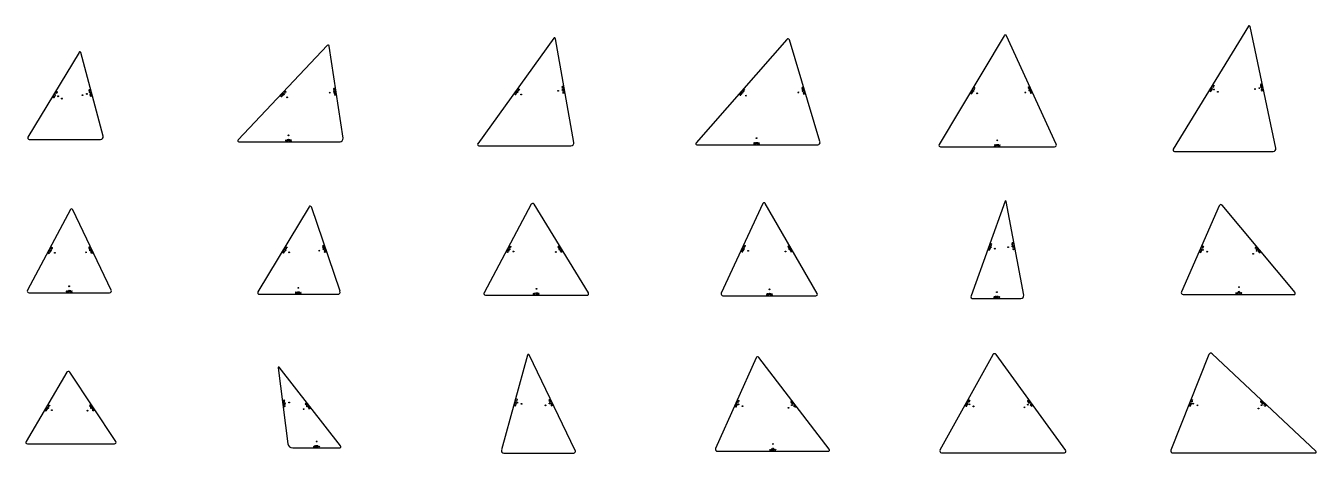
# Model space of a CAD drawing. Header units: metres. Extents: x -1 to 121, y 0 to 5.
# Drawn here: x 59.43 to 76.08, y -0.44 to 5.07 of the extents above; entities that cross this region are included whole.
import ezdxf

# ---------------------------------------------------------------- set-up
doc = ezdxf.new("R2010")
doc.units = ezdxf.units.M
doc.layers.add('HOLES', color=2, linetype='CONTINUOUS')
doc.layers.add('SHAPES', color=3, linetype='CONTINUOUS')

msp = doc.modelspace()

# ---------------------------------------------------------------- linework, layer by layer
at = {"layer": 'HOLES'}
for centre in [(59.846, 4.163), (60.161, 4.178), (60.217, 4.193), (62.759, 4.188), (63.35, 4.21), (63.406, 4.219), (65.775, 4.22), (65.821, 4.187), (66.297, 4.234), (66.354, 4.244), (68.678, 4.209), (68.721, 4.171), (69.397, 4.213), (69.452, 4.23), (71.655, 4.231), (71.705, 4.201), (72.326, 4.212), (72.378, 4.236), (74.759, 4.25), (74.808, 4.22), (75.289, 4.256), (75.345, 4.268), (59.895, 4.133), (62.801, 4.149), (62.819, 3.66), (62.819, 3.603), (68.858, 3.622), (68.858, 3.564), (71.964, 3.595), (71.964, 3.537), (59.752, 2.173), (60.258, 2.175), (62.779, 2.181), (63.216, 2.173), (63.271, 2.192), (65.669, 2.189), (65.72, 2.162), (66.315, 2.186), (68.696, 2.196), (68.748, 2.172), (69.232, 2.162), (69.282, 2.191), (71.879, 2.219), (71.933, 2.199), (72.104, 2.217), (72.16, 2.228), (74.617, 2.183), (74.67, 2.16), (75.31, 2.17), (59.803, 2.146), (60.206, 2.151), (62.828, 2.151), (66.267, 2.156), (75.266, 2.133), (59.989, 1.714), (62.945, 1.694), (66.017, 1.682), (69.025, 1.675), (75.082, 1.702), (59.989, 1.657), (62.945, 1.637), (66.017, 1.625), (69.025, 1.618), (71.959, 1.638), (71.959, 1.581), (75.082, 1.644), (62.77, 0.208), (62.826, 0.215), (63.06, 0.165), (65.771, 0.214), (65.826, 0.198), (66.134, 0.179), (66.185, 0.204), (68.623, 0.193), (68.675, 0.17), (69.314, 0.182), (71.607, 0.193), (71.657, 0.166), (72.359, 0.188), (74.492, 0.201), (74.545, 0.18), (75.374, 0.181), (59.716, 0.145), (59.765, 0.116), (60.225, 0.111), (60.273, 0.142), (63.014, 0.13), (69.269, 0.147), (72.313, 0.154), (75.334, 0.139), (63.182, -0.286), (69.069, -0.319), (63.182, -0.343), (69.069, -0.376)]:
    msp.add_circle(centre, 0.00521, dxfattribs=at)
at = {"layer": 'PROFILES'}
for p, q in [((59.782, 4.168), (59.788, 4.177)), ((59.788, 4.177), (59.792, 4.174)), ((59.79, 4.181), (59.796, 4.19)), ((59.792, 4.174), (59.8, 4.157)), ((59.796, 4.19), (59.798, 4.183)), ((59.798, 4.183), (59.8, 4.188)), ((59.8, 4.188), (59.809, 4.182)), ((59.8, 4.157), (59.806, 4.166)), ((59.807, 4.189), (59.813, 4.198)), ((59.811, 4.175), (59.808, 4.171)), ((59.811, 4.205), (59.809, 4.213)), ((59.809, 4.213), (59.827, 4.202)), ((59.809, 4.182), (59.811, 4.175)), ((59.817, 4.226), (59.825, 4.228)), ((59.819, 4.219), (59.817, 4.226)), ((59.824, 4.216), (59.819, 4.219)), ((59.831, 4.218), (59.824, 4.216)), ((59.83, 4.206), (59.824, 4.197)), ((59.825, 4.228), (59.833, 4.222)), ((59.827, 4.202), (59.83, 4.206)), ((59.829, 4.225), (59.831, 4.218)), ((59.833, 4.222), (59.835, 4.215)), ((59.835, 4.215), (59.833, 4.211)), ((60.246, 4.246), (60.242, 4.24)), ((60.242, 4.24), (60.243, 4.235)), ((60.262, 4.224), (60.245, 4.23)), ((60.245, 4.23), (60.247, 4.22)), ((60.256, 4.249), (60.246, 4.246)), ((60.25, 4.21), (60.249, 4.215)), ((60.256, 4.206), (60.25, 4.21)), ((60.251, 4.248), (60.253, 4.238)), ((60.253, 4.238), (60.258, 4.239)), ((60.262, 4.245), (60.256, 4.249)), ((60.266, 4.209), (60.256, 4.206)), ((60.274, 4.178), (60.257, 4.185)), ((60.257, 4.185), (60.259, 4.174)), ((60.258, 4.239), (60.262, 4.245)), ((60.267, 4.225), (60.262, 4.224)), ((60.262, 4.164), (60.266, 4.171)), ((60.268, 4.161), (60.262, 4.164)), ((60.263, 4.202), (60.265, 4.192)), ((60.265, 4.235), (60.267, 4.225)), ((60.271, 4.21), (60.265, 4.214)), ((60.265, 4.214), (60.266, 4.209)), ((60.266, 4.171), (60.276, 4.173)), ((60.278, 4.163), (60.268, 4.161)), ((60.269, 4.22), (60.271, 4.21)), ((60.279, 4.18), (60.274, 4.178)), ((60.276, 4.173), (60.282, 4.17)), ((60.277, 4.19), (60.279, 4.18)), ((60.282, 4.17), (60.278, 4.163)), ((62.725, 4.174), (62.717, 4.174)), ((62.717, 4.174), (62.717, 4.166)), ((62.717, 4.166), (62.725, 4.159)), ((62.721, 4.163), (62.728, 4.17)), ((62.724, 4.181), (62.731, 4.189)), ((62.728, 4.17), (62.725, 4.174)), ((62.731, 4.189), (62.735, 4.185)), ((62.732, 4.159), (62.736, 4.163)), ((62.735, 4.193), (62.742, 4.2)), ((62.735, 4.185), (62.739, 4.167)), ((62.739, 4.167), (62.747, 4.175)), ((62.742, 4.2), (62.742, 4.193)), ((62.742, 4.193), (62.746, 4.197)), ((62.746, 4.197), (62.754, 4.19)), ((62.754, 4.182), (62.75, 4.178)), ((62.753, 4.197), (62.76, 4.204)), ((62.754, 4.19), (62.754, 4.182)), ((62.756, 4.215), (62.764, 4.223)), ((62.764, 4.223), (62.767, 4.219)), ((62.767, 4.219), (62.772, 4.201)), ((62.771, 4.223), (62.771, 4.231)), ((62.771, 4.231), (62.786, 4.216)), ((62.772, 4.201), (62.779, 4.209)), ((62.79, 4.22), (62.782, 4.212)), ((62.786, 4.216), (62.79, 4.22)), ((63.405, 4.263), (63.401, 4.257)), ((63.401, 4.257), (63.401, 4.252)), ((63.419, 4.239), (63.402, 4.247)), ((63.402, 4.247), (63.404, 4.237)), ((63.415, 4.265), (63.405, 4.263)), ((63.405, 4.226), (63.405, 4.232)), ((63.411, 4.222), (63.405, 4.226)), ((63.426, 4.193), (63.409, 4.201)), ((63.409, 4.201), (63.411, 4.19)), ((63.41, 4.264), (63.412, 4.254)), ((63.422, 4.224), (63.411, 4.222)), ((63.412, 4.254), (63.417, 4.255)), ((63.412, 4.18), (63.417, 4.186)), ((63.418, 4.176), (63.412, 4.18)), ((63.421, 4.26), (63.415, 4.265)), ((63.417, 4.255), (63.421, 4.26)), ((63.417, 4.218), (63.419, 4.207)), ((63.417, 4.186), (63.427, 4.188)), ((63.428, 4.177), (63.418, 4.176)), ((63.424, 4.24), (63.419, 4.239)), ((63.427, 4.224), (63.421, 4.229)), ((63.421, 4.229), (63.422, 4.224)), ((63.423, 4.25), (63.424, 4.24)), ((63.425, 4.235), (63.427, 4.224)), ((63.431, 4.193), (63.426, 4.193)), ((63.427, 4.188), (63.433, 4.183)), ((63.433, 4.183), (63.428, 4.177)), ((63.43, 4.204), (63.431, 4.193)), ((65.742, 4.202), (65.735, 4.201)), ((65.735, 4.201), (65.736, 4.193)), ((65.736, 4.193), (65.745, 4.187)), ((65.74, 4.19), (65.746, 4.199)), ((65.741, 4.209), (65.747, 4.217)), ((65.746, 4.199), (65.742, 4.202)), ((65.745, 4.187), (65.752, 4.188)), ((65.747, 4.217), (65.751, 4.214)), ((65.75, 4.222), (65.756, 4.23)), ((65.751, 4.214), (65.758, 4.197)), ((65.752, 4.188), (65.755, 4.193)), ((65.756, 4.23), (65.757, 4.223)), ((65.757, 4.223), (65.761, 4.227)), ((65.758, 4.197), (65.764, 4.205)), ((65.761, 4.227), (65.769, 4.221)), ((65.77, 4.214), (65.767, 4.209)), ((65.768, 4.247), (65.775, 4.255)), ((65.768, 4.228), (65.774, 4.237)), ((65.769, 4.221), (65.77, 4.214)), ((65.775, 4.255), (65.779, 4.252)), ((65.779, 4.252), (65.785, 4.235)), ((65.782, 4.257), (65.781, 4.264)), ((65.781, 4.264), (65.798, 4.252)), ((65.785, 4.235), (65.791, 4.243)), ((65.801, 4.256), (65.795, 4.247)), ((65.798, 4.252), (65.801, 4.256)), ((66.351, 4.288), (66.347, 4.282)), ((66.347, 4.282), (66.348, 4.277)), ((66.366, 4.264), (66.349, 4.272)), ((66.349, 4.272), (66.35, 4.262)), ((66.361, 4.29), (66.351, 4.288)), ((66.352, 4.251), (66.351, 4.256)), ((66.358, 4.247), (66.352, 4.251)), ((66.356, 4.289), (66.358, 4.279)), ((66.374, 4.218), (66.357, 4.226)), ((66.357, 4.226), (66.359, 4.215)), ((66.358, 4.279), (66.363, 4.28)), ((66.369, 4.249), (66.358, 4.247)), ((66.377, 4.203), (66.359, 4.21)), ((66.359, 4.21), (66.361, 4.2)), ((66.367, 4.286), (66.361, 4.29)), ((66.363, 4.28), (66.367, 4.286)), ((66.364, 4.243), (66.366, 4.233)), ((66.371, 4.265), (66.366, 4.264)), ((66.374, 4.25), (66.368, 4.254)), ((66.368, 4.254), (66.369, 4.249)), ((66.369, 4.275), (66.371, 4.265)), ((66.372, 4.26), (66.374, 4.25)), ((66.379, 4.219), (66.374, 4.218)), ((66.377, 4.229), (66.379, 4.219)), ((66.382, 4.204), (66.377, 4.203)), ((66.38, 4.214), (66.382, 4.204)), ((68.644, 4.194), (68.637, 4.193)), ((68.637, 4.193), (68.637, 4.186)), ((68.637, 4.186), (68.645, 4.179)), ((68.641, 4.182), (68.648, 4.19)), ((68.644, 4.201), (68.651, 4.209)), ((68.648, 4.19), (68.644, 4.194)), ((68.645, 4.179), (68.653, 4.179)), ((68.651, 4.209), (68.655, 4.205)), ((68.653, 4.179), (68.656, 4.183)), ((68.654, 4.213), (68.661, 4.22)), ((68.655, 4.205), (68.66, 4.187)), ((68.66, 4.187), (68.666, 4.195)), ((68.661, 4.22), (68.662, 4.213)), ((68.662, 4.213), (68.665, 4.217)), ((68.665, 4.217), (68.673, 4.21)), ((68.673, 4.203), (68.67, 4.199)), ((68.672, 4.218), (68.679, 4.225)), ((68.673, 4.21), (68.673, 4.203)), ((68.675, 4.236), (68.682, 4.244)), ((68.682, 4.244), (68.686, 4.241)), ((68.686, 4.241), (68.69, 4.222)), ((68.69, 4.222), (68.697, 4.23)), ((68.697, 4.238), (68.692, 4.256)), ((68.692, 4.256), (68.708, 4.242)), ((68.704, 4.245), (68.697, 4.238)), ((69.444, 4.274), (69.441, 4.267)), ((69.441, 4.267), (69.442, 4.262)), ((69.454, 4.277), (69.444, 4.274)), ((69.462, 4.252), (69.444, 4.257)), ((69.444, 4.257), (69.447, 4.247)), ((69.45, 4.237), (69.448, 4.242)), ((69.449, 4.275), (69.452, 4.265)), ((69.456, 4.234), (69.45, 4.237)), ((69.452, 4.265), (69.457, 4.267)), ((69.461, 4.273), (69.454, 4.277)), ((69.466, 4.237), (69.456, 4.234)), ((69.457, 4.267), (69.461, 4.273)), ((69.475, 4.207), (69.457, 4.213)), ((69.457, 4.213), (69.46, 4.203)), ((69.467, 4.253), (69.462, 4.252)), ((69.48, 4.192), (69.462, 4.198)), ((69.462, 4.198), (69.465, 4.188)), ((69.463, 4.23), (69.466, 4.22)), ((69.464, 4.263), (69.467, 4.253)), ((69.471, 4.238), (69.465, 4.242)), ((69.465, 4.242), (69.466, 4.237)), ((69.468, 4.248), (69.471, 4.238)), ((69.48, 4.209), (69.475, 4.207)), ((69.477, 4.219), (69.48, 4.209)), ((69.485, 4.194), (69.48, 4.192)), ((69.482, 4.204), (69.485, 4.194)), ((71.625, 4.21), (71.617, 4.208)), ((71.617, 4.208), (71.619, 4.201)), ((71.619, 4.201), (71.628, 4.195)), ((71.623, 4.217), (71.628, 4.226)), ((71.624, 4.198), (71.629, 4.207)), ((71.629, 4.207), (71.625, 4.21)), ((71.628, 4.226), (71.633, 4.223)), ((71.628, 4.195), (71.635, 4.197)), ((71.631, 4.23), (71.636, 4.239)), ((71.633, 4.223), (71.641, 4.206)), ((71.635, 4.197), (71.638, 4.201)), ((71.636, 4.239), (71.638, 4.232)), ((71.638, 4.232), (71.641, 4.236)), ((71.641, 4.236), (71.65, 4.231)), ((71.641, 4.206), (71.646, 4.215)), ((71.647, 4.257), (71.652, 4.266)), ((71.648, 4.238), (71.653, 4.247)), ((71.651, 4.224), (71.649, 4.219)), ((71.65, 4.231), (71.651, 4.224)), ((71.652, 4.266), (71.657, 4.263)), ((71.655, 4.27), (71.66, 4.279)), ((71.659, 4.268), (71.655, 4.27)), ((71.657, 4.263), (71.665, 4.246)), ((71.66, 4.279), (71.665, 4.277)), ((71.665, 4.277), (71.675, 4.264)), ((71.665, 4.246), (71.67, 4.255)), ((72.364, 4.278), (72.362, 4.272)), ((72.362, 4.272), (72.364, 4.267)), ((72.374, 4.283), (72.364, 4.278)), ((72.385, 4.259), (72.366, 4.262)), ((72.366, 4.262), (72.37, 4.253)), ((72.369, 4.281), (72.373, 4.271)), ((72.375, 4.243), (72.372, 4.248)), ((72.373, 4.271), (72.378, 4.273)), ((72.381, 4.28), (72.374, 4.283)), ((72.382, 4.241), (72.375, 4.243)), ((72.378, 4.273), (72.381, 4.28)), ((72.391, 4.245), (72.382, 4.241)), ((72.385, 4.271), (72.389, 4.261)), ((72.389, 4.261), (72.385, 4.259)), ((72.404, 4.217), (72.386, 4.219)), ((72.386, 4.219), (72.39, 4.21)), ((72.388, 4.238), (72.393, 4.229)), ((72.396, 4.247), (72.389, 4.25)), ((72.389, 4.25), (72.391, 4.245)), ((72.391, 4.257), (72.396, 4.247)), ((72.394, 4.201), (72.392, 4.205)), ((72.401, 4.198), (72.394, 4.201)), ((72.411, 4.202), (72.401, 4.198)), ((72.404, 4.228), (72.409, 4.219)), ((72.409, 4.219), (72.404, 4.217)), ((72.415, 4.204), (72.408, 4.207)), ((72.408, 4.207), (72.411, 4.202)), ((72.411, 4.214), (72.415, 4.204)), ((74.71, 4.24), (74.703, 4.238)), ((74.703, 4.238), (74.705, 4.231)), ((74.705, 4.231), (74.714, 4.226)), ((74.709, 4.247), (74.714, 4.256)), ((74.709, 4.228), (74.715, 4.237)), ((74.715, 4.237), (74.71, 4.24)), ((74.714, 4.256), (74.719, 4.253)), ((74.714, 4.226), (74.721, 4.227)), ((74.717, 4.26), (74.722, 4.269)), ((74.719, 4.253), (74.726, 4.236)), ((74.721, 4.227), (74.724, 4.232)), ((74.722, 4.269), (74.724, 4.262)), ((74.724, 4.262), (74.727, 4.267)), ((74.726, 4.236), (74.732, 4.245)), ((74.727, 4.267), (74.736, 4.261)), ((74.733, 4.287), (74.739, 4.296)), ((74.734, 4.268), (74.739, 4.277)), ((74.737, 4.254), (74.735, 4.25)), ((74.736, 4.261), (74.737, 4.254)), ((74.739, 4.296), (74.743, 4.293)), ((74.743, 4.293), (74.751, 4.276)), ((74.755, 4.292), (74.747, 4.309)), ((74.747, 4.309), (74.764, 4.298)), ((74.751, 4.276), (74.756, 4.285)), ((74.76, 4.301), (74.755, 4.292)), ((75.362, 4.317), (75.358, 4.31)), ((75.358, 4.31), (75.359, 4.305)), ((75.377, 4.293), (75.36, 4.3)), ((75.36, 4.3), (75.362, 4.29)), ((75.372, 4.319), (75.362, 4.317)), ((75.364, 4.28), (75.363, 4.285)), ((75.37, 4.276), (75.364, 4.28)), ((75.367, 4.318), (75.369, 4.307)), ((75.369, 4.307), (75.374, 4.309)), ((75.381, 4.278), (75.37, 4.276)), ((75.387, 4.247), (75.37, 4.254)), ((75.37, 4.254), (75.372, 4.244)), ((75.378, 4.315), (75.372, 4.319)), ((75.374, 4.234), (75.373, 4.239)), ((75.374, 4.309), (75.378, 4.315)), ((75.38, 4.23), (75.374, 4.234)), ((75.382, 4.294), (75.377, 4.293)), ((75.377, 4.272), (75.379, 4.262)), ((75.386, 4.279), (75.379, 4.283)), ((75.379, 4.283), (75.381, 4.278)), ((75.38, 4.305), (75.382, 4.294)), ((75.39, 4.232), (75.38, 4.23)), ((75.383, 4.289), (75.386, 4.279)), ((75.392, 4.248), (75.387, 4.247)), ((75.395, 4.233), (75.389, 4.237)), ((75.389, 4.237), (75.39, 4.232)), ((75.39, 4.259), (75.392, 4.248)), ((75.393, 4.243), (75.395, 4.233)), ((59.784, 4.161), (59.777, 4.159)), ((59.777, 4.159), (59.779, 4.152)), ((59.779, 4.152), (59.788, 4.146)), ((59.783, 4.149), (59.789, 4.158)), ((59.789, 4.158), (59.784, 4.161)), ((59.788, 4.146), (59.795, 4.148)), ((59.795, 4.148), (59.798, 4.153)), ((62.725, 4.159), (62.732, 4.159)), ((62.783, 3.598), (62.788, 3.603)), ((62.783, 3.587), (62.783, 3.598)), ((62.788, 3.582), (62.783, 3.587)), ((62.788, 3.603), (62.793, 3.598)), ((62.793, 3.587), (62.788, 3.582)), ((62.793, 3.598), (62.793, 3.587)), ((62.804, 3.603), (62.799, 3.603)), ((62.799, 3.603), (62.809, 3.603)), ((62.804, 3.582), (62.804, 3.603)), ((62.809, 3.587), (62.804, 3.582)), ((62.825, 3.592), (62.814, 3.592)), ((62.83, 3.587), (62.84, 3.603)), ((62.84, 3.603), (62.83, 3.603)), ((62.83, 3.582), (62.83, 3.587)), ((62.84, 3.582), (62.83, 3.582)), ((62.845, 3.598), (62.851, 3.603)), ((62.856, 3.587), (62.845, 3.598)), ((62.845, 3.587), (62.851, 3.582)), ((62.851, 3.603), (62.856, 3.598)), ((62.851, 3.582), (62.856, 3.587)), ((68.827, 3.564), (68.821, 3.564)), ((68.821, 3.564), (68.832, 3.564)), ((68.827, 3.544), (68.827, 3.564)), ((68.832, 3.549), (68.827, 3.544)), ((68.842, 3.564), (68.837, 3.564)), ((68.837, 3.564), (68.847, 3.564)), ((68.842, 3.544), (68.842, 3.564)), ((68.847, 3.549), (68.842, 3.544)), ((68.863, 3.554), (68.853, 3.554)), ((68.868, 3.549), (68.879, 3.564)), ((68.879, 3.564), (68.868, 3.564)), ((68.868, 3.544), (68.868, 3.549)), ((68.879, 3.544), (68.868, 3.544)), ((68.884, 3.559), (68.889, 3.564)), ((68.894, 3.549), (68.884, 3.559)), ((68.884, 3.549), (68.889, 3.544)), ((68.889, 3.564), (68.894, 3.559)), ((68.889, 3.544), (68.894, 3.549)), ((71.927, 3.522), (71.938, 3.537)), ((71.938, 3.537), (71.927, 3.537)), ((71.927, 3.517), (71.927, 3.522)), ((71.938, 3.517), (71.927, 3.517)), ((71.948, 3.537), (71.943, 3.537)), ((71.943, 3.537), (71.953, 3.537)), ((71.948, 3.517), (71.948, 3.537)), ((71.953, 3.522), (71.948, 3.517)), ((71.969, 3.527), (71.959, 3.527)), ((71.974, 3.522), (71.985, 3.537)), ((71.985, 3.537), (71.974, 3.537)), ((71.974, 3.517), (71.974, 3.522)), ((71.985, 3.517), (71.974, 3.517)), ((71.99, 3.532), (71.995, 3.537)), ((72, 3.522), (71.99, 3.532)), ((71.99, 3.522), (71.995, 3.517)), ((71.995, 3.537), (72, 3.532)), ((71.995, 3.517), (72, 3.522)), ((59.728, 2.172), (59.732, 2.181)), ((59.732, 2.181), (59.737, 2.178)), ((59.737, 2.178), (59.746, 2.162)), ((59.744, 2.18), (59.749, 2.19)), ((59.747, 2.197), (59.745, 2.204)), ((59.745, 2.204), (59.763, 2.194)), ((59.746, 2.162), (59.751, 2.171)), ((59.752, 2.218), (59.759, 2.22)), ((59.754, 2.21), (59.752, 2.218)), ((59.759, 2.208), (59.754, 2.21)), ((59.759, 2.22), (59.768, 2.215)), ((59.766, 2.21), (59.759, 2.208)), ((59.766, 2.199), (59.761, 2.189)), ((59.763, 2.194), (59.766, 2.199)), ((59.764, 2.217), (59.766, 2.21)), ((59.768, 2.215), (59.77, 2.208)), ((59.77, 2.208), (59.768, 2.203)), ((60.243, 2.218), (60.241, 2.211)), ((60.241, 2.211), (60.243, 2.206)), ((60.252, 2.222), (60.243, 2.218)), ((60.25, 2.192), (60.245, 2.201)), ((60.266, 2.206), (60.247, 2.197)), ((60.247, 2.197), (60.25, 2.192)), ((60.248, 2.22), (60.252, 2.21)), ((60.259, 2.22), (60.252, 2.222)), ((60.252, 2.21), (60.257, 2.213)), ((60.271, 2.185), (60.252, 2.187)), ((60.252, 2.187), (60.256, 2.178)), ((60.257, 2.213), (60.259, 2.22)), ((60.259, 2.208), (60.266, 2.206)), ((60.268, 2.178), (60.273, 2.168)), ((60.271, 2.196), (60.275, 2.187)), ((60.275, 2.187), (60.271, 2.185)), ((60.284, 2.168), (60.289, 2.159)), ((62.751, 2.164), (62.749, 2.171)), ((62.749, 2.171), (62.767, 2.16)), ((62.755, 2.18), (62.76, 2.189)), ((62.76, 2.189), (62.765, 2.186)), ((62.765, 2.186), (62.773, 2.169)), ((62.77, 2.165), (62.765, 2.156)), ((62.767, 2.16), (62.77, 2.165)), ((62.771, 2.207), (62.776, 2.216)), ((62.772, 2.188), (62.777, 2.197)), ((62.773, 2.169), (62.778, 2.178)), ((62.776, 2.216), (62.781, 2.213)), ((62.781, 2.213), (62.789, 2.196)), ((62.783, 2.218), (62.782, 2.225)), ((62.782, 2.225), (62.799, 2.214)), ((62.789, 2.196), (62.794, 2.205)), ((62.802, 2.218), (62.797, 2.21)), ((62.799, 2.214), (62.802, 2.218)), ((63.261, 2.235), (63.258, 2.229)), ((63.258, 2.229), (63.26, 2.224)), ((63.271, 2.239), (63.261, 2.235)), ((63.265, 2.209), (63.261, 2.219)), ((63.283, 2.221), (63.263, 2.214)), ((63.263, 2.214), (63.265, 2.209)), ((63.266, 2.237), (63.27, 2.227)), ((63.285, 2.199), (63.266, 2.204)), ((63.266, 2.204), (63.27, 2.194)), ((63.27, 2.227), (63.275, 2.229)), ((63.278, 2.235), (63.271, 2.239)), ((63.275, 2.229), (63.278, 2.235)), ((63.276, 2.224), (63.283, 2.221)), ((63.295, 2.17), (63.277, 2.174)), ((63.277, 2.174), (63.28, 2.165)), ((63.281, 2.193), (63.285, 2.183)), ((63.29, 2.201), (63.285, 2.199)), ((63.286, 2.211), (63.29, 2.201)), ((63.286, 2.161), (63.296, 2.165)), ((63.3, 2.171), (63.295, 2.17)), ((63.296, 2.181), (63.3, 2.171)), ((63.296, 2.165), (63.303, 2.161)), ((65.639, 2.167), (65.632, 2.165)), ((65.632, 2.165), (65.634, 2.158)), ((65.644, 2.164), (65.639, 2.167)), ((65.642, 2.171), (65.64, 2.178)), ((65.64, 2.178), (65.658, 2.169)), ((65.645, 2.188), (65.649, 2.197)), ((65.649, 2.197), (65.654, 2.194)), ((65.654, 2.194), (65.663, 2.178)), ((65.661, 2.173), (65.656, 2.164)), ((65.658, 2.169), (65.661, 2.173)), ((65.659, 2.215), (65.664, 2.224)), ((65.661, 2.197), (65.666, 2.206)), ((65.663, 2.178), (65.668, 2.187)), ((65.664, 2.224), (65.669, 2.222)), ((65.671, 2.227), (65.669, 2.234)), ((65.669, 2.234), (65.688, 2.224)), ((65.669, 2.222), (65.678, 2.205)), ((65.678, 2.205), (65.683, 2.215)), ((65.69, 2.228), (65.685, 2.219)), ((65.688, 2.224), (65.69, 2.228)), ((66.297, 2.227), (66.295, 2.22)), ((66.295, 2.22), (66.298, 2.215)), ((66.306, 2.232), (66.297, 2.227)), ((66.306, 2.202), (66.3, 2.211)), ((66.301, 2.23), (66.307, 2.221)), ((66.321, 2.217), (66.303, 2.206)), ((66.303, 2.206), (66.306, 2.202)), ((66.313, 2.231), (66.306, 2.232)), ((66.307, 2.221), (66.311, 2.223)), ((66.327, 2.197), (66.309, 2.197)), ((66.309, 2.197), (66.314, 2.189)), ((66.311, 2.223), (66.313, 2.231)), ((66.314, 2.219), (66.321, 2.217)), ((66.344, 2.17), (66.325, 2.171)), ((66.325, 2.171), (66.33, 2.162)), ((66.326, 2.208), (66.332, 2.2)), ((66.326, 2.19), (66.331, 2.181)), ((66.332, 2.2), (66.327, 2.197)), ((66.343, 2.182), (66.348, 2.173)), ((66.348, 2.173), (66.344, 2.17)), ((66.351, 2.168), (66.356, 2.16)), ((68.667, 2.172), (68.66, 2.169)), ((68.66, 2.169), (68.663, 2.162)), ((68.669, 2.176), (68.667, 2.183)), ((68.667, 2.183), (68.686, 2.174)), ((68.672, 2.169), (68.667, 2.172)), ((68.667, 2.16), (68.672, 2.169)), ((68.671, 2.193), (68.676, 2.202)), ((68.676, 2.202), (68.68, 2.2)), ((68.679, 2.16), (68.681, 2.165)), ((68.68, 2.2), (68.69, 2.184)), ((68.684, 2.221), (68.689, 2.23)), ((68.688, 2.179), (68.684, 2.17)), ((68.686, 2.174), (68.688, 2.179)), ((68.687, 2.202), (68.692, 2.212)), ((68.689, 2.23), (68.694, 2.228)), ((68.69, 2.184), (68.695, 2.193)), ((68.691, 2.235), (68.695, 2.245)), ((68.694, 2.228), (68.703, 2.212)), ((68.695, 2.245), (68.698, 2.238)), ((68.698, 2.238), (68.7, 2.242)), ((68.7, 2.242), (68.71, 2.238)), ((68.703, 2.212), (68.708, 2.222)), ((68.71, 2.238), (68.712, 2.231)), ((68.712, 2.231), (68.71, 2.226)), ((69.264, 2.232), (69.262, 2.225)), ((69.262, 2.225), (69.265, 2.22)), ((69.273, 2.237), (69.264, 2.232)), ((69.273, 2.207), (69.268, 2.216)), ((69.269, 2.235), (69.274, 2.226)), ((69.288, 2.222), (69.27, 2.211)), ((69.27, 2.211), (69.273, 2.207)), ((69.28, 2.235), (69.273, 2.237)), ((69.274, 2.226), (69.278, 2.228)), ((69.294, 2.201), (69.275, 2.202)), ((69.275, 2.202), (69.281, 2.193)), ((69.278, 2.228), (69.28, 2.235)), ((69.281, 2.224), (69.288, 2.222)), ((69.31, 2.174), (69.291, 2.175)), ((69.291, 2.175), (69.296, 2.166)), ((69.292, 2.194), (69.297, 2.185)), ((69.293, 2.213), (69.299, 2.204)), ((69.299, 2.204), (69.294, 2.201)), ((69.309, 2.186), (69.314, 2.177)), ((69.314, 2.177), (69.31, 2.174)), ((69.317, 2.172), (69.322, 2.163)), ((71.852, 2.192), (71.846, 2.189)), ((71.846, 2.189), (71.849, 2.182)), ((71.849, 2.182), (71.859, 2.179)), ((71.854, 2.197), (71.851, 2.204)), ((71.851, 2.204), (71.871, 2.197)), ((71.857, 2.191), (71.852, 2.192)), ((71.854, 2.181), (71.857, 2.191)), ((71.855, 2.214), (71.858, 2.223)), ((71.858, 2.223), (71.863, 2.222)), ((71.859, 2.179), (71.865, 2.182)), ((71.863, 2.222), (71.874, 2.207)), ((71.865, 2.243), (71.869, 2.253)), ((71.865, 2.182), (71.867, 2.187)), ((71.869, 2.253), (71.874, 2.251)), ((71.872, 2.202), (71.869, 2.192)), ((71.87, 2.225), (71.873, 2.235)), ((71.874, 2.268), (71.871, 2.258)), ((71.871, 2.258), (71.875, 2.256)), ((71.871, 2.197), (71.872, 2.202)), ((71.874, 2.251), (71.885, 2.236)), ((71.874, 2.207), (71.878, 2.216)), ((71.875, 2.256), (71.879, 2.266)), ((71.879, 2.266), (71.889, 2.262)), ((71.885, 2.236), (71.888, 2.246)), ((71.889, 2.262), (71.892, 2.256)), ((71.892, 2.256), (71.89, 2.251)), ((72.157, 2.272), (72.153, 2.266)), ((72.153, 2.266), (72.154, 2.261)), ((72.157, 2.246), (72.155, 2.256)), ((72.176, 2.255), (72.156, 2.251)), ((72.156, 2.251), (72.157, 2.246)), ((72.168, 2.274), (72.157, 2.272)), ((72.175, 2.233), (72.158, 2.241)), ((72.158, 2.241), (72.16, 2.23)), ((72.162, 2.273), (72.164, 2.263)), ((72.164, 2.263), (72.169, 2.264)), ((72.181, 2.202), (72.164, 2.21)), ((72.164, 2.21), (72.166, 2.2)), ((72.167, 2.189), (72.167, 2.194)), ((72.174, 2.185), (72.167, 2.189)), ((72.174, 2.27), (72.168, 2.274)), ((72.169, 2.264), (72.174, 2.27)), ((72.17, 2.259), (72.176, 2.255)), ((72.171, 2.227), (72.173, 2.217)), ((72.184, 2.187), (72.174, 2.185)), ((72.18, 2.234), (72.175, 2.233)), ((72.178, 2.244), (72.18, 2.234)), ((72.186, 2.203), (72.181, 2.202)), ((72.189, 2.188), (72.183, 2.192)), ((72.183, 2.192), (72.184, 2.187)), ((72.184, 2.214), (72.186, 2.203)), ((72.187, 2.198), (72.189, 2.188)), ((74.582, 2.168), (74.579, 2.175)), ((74.579, 2.175), (74.598, 2.166)), ((74.583, 2.184), (74.587, 2.194)), ((74.587, 2.194), (74.592, 2.191)), ((74.592, 2.191), (74.602, 2.176)), ((74.596, 2.213), (74.6, 2.222)), ((74.6, 2.171), (74.596, 2.161)), ((74.598, 2.166), (74.6, 2.171)), ((74.599, 2.194), (74.603, 2.204)), ((74.6, 2.222), (74.605, 2.22)), ((74.602, 2.176), (74.607, 2.185)), ((74.604, 2.232), (74.606, 2.236)), ((74.607, 2.225), (74.604, 2.232)), ((74.605, 2.22), (74.615, 2.204)), ((74.621, 2.219), (74.607, 2.225)), ((74.609, 2.23), (74.611, 2.234)), ((74.612, 2.223), (74.609, 2.23)), ((74.611, 2.234), (74.621, 2.23)), ((74.615, 2.204), (74.619, 2.214)), ((74.621, 2.23), (74.623, 2.223)), ((74.623, 2.223), (74.621, 2.219)), ((75.301, 2.22), (75.293, 2.214)), ((75.293, 2.214), (75.293, 2.206)), ((75.293, 2.206), (75.296, 2.202)), ((75.297, 2.217), (75.304, 2.209)), ((75.306, 2.19), (75.299, 2.198)), ((75.309, 2.22), (75.301, 2.22)), ((75.319, 2.208), (75.303, 2.194)), ((75.303, 2.194), (75.306, 2.19)), ((75.304, 2.209), (75.308, 2.212)), ((75.308, 2.212), (75.309, 2.22)), ((75.328, 2.188), (75.309, 2.186)), ((75.309, 2.186), (75.316, 2.178)), ((75.311, 2.208), (75.319, 2.208)), ((75.325, 2.2), (75.332, 2.192)), ((75.327, 2.181), (75.334, 2.173)), ((75.332, 2.192), (75.328, 2.188)), ((75.345, 2.176), (75.352, 2.168)), ((75.352, 2.168), (75.348, 2.164)), ((59.722, 2.151), (59.715, 2.149)), ((59.715, 2.149), (59.717, 2.142)), ((59.717, 2.142), (59.727, 2.137)), ((59.727, 2.148), (59.722, 2.151)), ((59.722, 2.139), (59.727, 2.148)), ((59.725, 2.155), (59.723, 2.162)), ((59.723, 2.162), (59.741, 2.153)), ((59.727, 2.137), (59.734, 2.139)), ((59.734, 2.139), (59.736, 2.143)), ((59.744, 2.157), (59.739, 2.148)), ((59.741, 2.153), (59.744, 2.157)), ((60.284, 2.156), (60.265, 2.159)), ((60.265, 2.159), (60.27, 2.15)), ((60.274, 2.14), (60.277, 2.147)), ((60.281, 2.138), (60.274, 2.14)), ((60.277, 2.147), (60.286, 2.152)), ((60.291, 2.142), (60.281, 2.138)), ((60.289, 2.159), (60.284, 2.156)), ((60.286, 2.152), (60.293, 2.149)), ((60.293, 2.149), (60.291, 2.142)), ((62.748, 2.16), (62.741, 2.158)), ((62.741, 2.158), (62.743, 2.151)), ((62.743, 2.151), (62.752, 2.145)), ((62.753, 2.157), (62.748, 2.16)), ((62.748, 2.148), (62.753, 2.157)), ((62.752, 2.145), (62.759, 2.147)), ((62.759, 2.147), (62.762, 2.152)), ((63.283, 2.155), (63.286, 2.161)), ((63.29, 2.151), (63.283, 2.155)), ((63.3, 2.155), (63.29, 2.151)), ((63.303, 2.161), (63.3, 2.155)), ((65.634, 2.158), (65.644, 2.153)), ((65.639, 2.155), (65.644, 2.164)), ((65.644, 2.153), (65.651, 2.155)), ((65.651, 2.155), (65.653, 2.159)), ((66.352, 2.157), (66.333, 2.158)), ((66.333, 2.158), (66.339, 2.149)), ((66.356, 2.16), (66.352, 2.157)), ((68.663, 2.162), (68.672, 2.158)), ((68.672, 2.158), (68.679, 2.16)), ((69.318, 2.161), (69.299, 2.162)), ((69.299, 2.162), (69.304, 2.153)), ((69.322, 2.163), (69.318, 2.161)), ((74.58, 2.163), (74.573, 2.16)), ((74.573, 2.16), (74.575, 2.153)), ((74.575, 2.153), (74.585, 2.149)), ((74.584, 2.161), (74.58, 2.163)), ((74.58, 2.151), (74.584, 2.161)), ((74.585, 2.149), (74.592, 2.152)), ((74.592, 2.152), (74.594, 2.157)), ((75.348, 2.164), (75.329, 2.162)), ((75.329, 2.162), (75.336, 2.154)), ((75.343, 2.154), (75.362, 2.156)), ((75.35, 2.146), (75.343, 2.154)), ((75.362, 2.156), (75.346, 2.142)), ((59.953, 1.652), (59.958, 1.657)), ((59.953, 1.646), (59.958, 1.652)), ((59.953, 1.641), (59.953, 1.652)), ((59.958, 1.636), (59.953, 1.641)), ((59.958, 1.657), (59.963, 1.657)), ((59.958, 1.652), (59.963, 1.646)), ((59.963, 1.641), (59.958, 1.636)), ((59.963, 1.646), (59.963, 1.641)), ((59.968, 1.652), (59.974, 1.657)), ((59.968, 1.641), (59.968, 1.652)), ((59.974, 1.636), (59.968, 1.641)), ((59.974, 1.657), (59.979, 1.652)), ((59.979, 1.641), (59.974, 1.636)), ((59.979, 1.652), (59.979, 1.641)), ((59.994, 1.646), (59.984, 1.646)), ((60, 1.641), (60.01, 1.657)), ((60.01, 1.657), (60, 1.657)), ((60, 1.636), (60, 1.641)), ((60.01, 1.636), (60, 1.636)), ((60.015, 1.652), (60.021, 1.657)), ((60.026, 1.641), (60.015, 1.652)), ((60.015, 1.641), (60.021, 1.636)), ((60.021, 1.657), (60.026, 1.652)), ((60.021, 1.636), (60.026, 1.641)), ((62.914, 1.637), (62.908, 1.637)), ((62.908, 1.637), (62.919, 1.637)), ((62.914, 1.616), (62.914, 1.637)), ((62.919, 1.621), (62.914, 1.616)), ((62.929, 1.637), (62.924, 1.637)), ((62.924, 1.637), (62.934, 1.637)), ((62.929, 1.616), (62.929, 1.637)), ((62.934, 1.621), (62.929, 1.616)), ((62.95, 1.627), (62.94, 1.627)), ((62.961, 1.637), (62.955, 1.637)), ((62.955, 1.637), (62.966, 1.637)), ((62.961, 1.616), (62.961, 1.637)), ((62.966, 1.621), (62.961, 1.616)), ((62.971, 1.632), (62.976, 1.637)), ((62.981, 1.621), (62.971, 1.632)), ((62.971, 1.621), (62.976, 1.616)), ((62.976, 1.637), (62.981, 1.632)), ((62.976, 1.616), (62.981, 1.621)), ((65.981, 1.619), (65.986, 1.625)), ((65.981, 1.609), (65.981, 1.619)), ((65.986, 1.604), (65.981, 1.609)), ((65.986, 1.625), (65.991, 1.619)), ((65.991, 1.609), (65.986, 1.604)), ((65.991, 1.619), (65.991, 1.609)), ((66.002, 1.625), (65.996, 1.625)), ((65.996, 1.625), (66.007, 1.625)), ((66.002, 1.604), (66.002, 1.625)), ((66.007, 1.609), (66.002, 1.604)), ((66.022, 1.614), (66.012, 1.614)), ((66.028, 1.609), (66.038, 1.625)), ((66.038, 1.625), (66.028, 1.625)), ((66.028, 1.604), (66.028, 1.609)), ((66.038, 1.604), (66.028, 1.604)), ((66.043, 1.619), (66.048, 1.625)), ((66.054, 1.609), (66.043, 1.619)), ((66.043, 1.609), (66.048, 1.604)), ((66.048, 1.625), (66.054, 1.619)), ((66.048, 1.604), (66.054, 1.609)), ((68.988, 1.602), (68.999, 1.618)), ((68.999, 1.618), (68.988, 1.618)), ((68.988, 1.597), (68.988, 1.602)), ((68.999, 1.597), (68.988, 1.597)), ((69.009, 1.618), (69.004, 1.618)), ((69.004, 1.618), (69.014, 1.618)), ((69.009, 1.597), (69.009, 1.618)), ((69.014, 1.602), (69.009, 1.597)), ((69.03, 1.607), (69.02, 1.607)), ((69.04, 1.618), (69.035, 1.618)), ((69.035, 1.618), (69.046, 1.618)), ((69.04, 1.597), (69.04, 1.618)), ((69.046, 1.602), (69.04, 1.597)), ((69.051, 1.612), (69.056, 1.618)), ((69.061, 1.602), (69.051, 1.612)), ((69.051, 1.602), (69.056, 1.597)), ((69.056, 1.618), (69.061, 1.612)), ((69.056, 1.597), (69.061, 1.602)), ((71.922, 1.576), (71.927, 1.581)), ((71.922, 1.565), (71.922, 1.576)), ((71.922, 1.56), (71.927, 1.565)), ((71.927, 1.565), (71.922, 1.565)), ((71.933, 1.56), (71.922, 1.56)), ((71.927, 1.581), (71.933, 1.581)), ((71.943, 1.581), (71.938, 1.581)), ((71.938, 1.581), (71.948, 1.581)), ((71.943, 1.56), (71.943, 1.581)), ((71.948, 1.565), (71.943, 1.56)), ((71.964, 1.57), (71.953, 1.57)), ((71.974, 1.581), (71.969, 1.581)), ((71.969, 1.581), (71.979, 1.581)), ((71.974, 1.56), (71.974, 1.581)), ((71.979, 1.565), (71.974, 1.56)), ((71.985, 1.576), (71.99, 1.581)), ((71.995, 1.565), (71.985, 1.576)), ((71.985, 1.565), (71.99, 1.56)), ((71.99, 1.581), (71.995, 1.576)), ((71.99, 1.56), (71.995, 1.565)), ((75.045, 1.613), (75.045, 1.634)), ((75.045, 1.629), (75.056, 1.629)), ((75.056, 1.629), (75.045, 1.613)), ((75.066, 1.634), (75.061, 1.634)), ((75.061, 1.634), (75.071, 1.634)), ((75.066, 1.613), (75.066, 1.634)), ((75.071, 1.618), (75.066, 1.613)), ((75.087, 1.624), (75.076, 1.624)), ((75.097, 1.634), (75.092, 1.634)), ((75.092, 1.634), (75.102, 1.634)), ((75.097, 1.613), (75.097, 1.634)), ((75.102, 1.618), (75.097, 1.613)), ((75.108, 1.629), (75.113, 1.634)), ((75.118, 1.618), (75.108, 1.629)), ((75.108, 1.618), (75.113, 1.613)), ((75.113, 1.634), (75.118, 1.629)), ((75.113, 1.613), (75.118, 1.618)), ((59.707, 0.171), (59.712, 0.18)), ((59.712, 0.18), (59.717, 0.178)), ((59.719, 0.182), (59.717, 0.189)), ((59.717, 0.189), (59.735, 0.179)), ((59.717, 0.178), (59.725, 0.161)), ((59.725, 0.161), (59.73, 0.17)), ((59.738, 0.183), (59.733, 0.174)), ((59.735, 0.179), (59.738, 0.183)), ((60.253, 0.182), (60.251, 0.175)), ((60.251, 0.175), (60.254, 0.171)), ((60.261, 0.188), (60.253, 0.182)), ((60.257, 0.185), (60.263, 0.176)), ((60.26, 0.162), (60.261, 0.169)), ((60.269, 0.186), (60.261, 0.188)), ((60.261, 0.169), (60.27, 0.175)), ((60.263, 0.176), (60.267, 0.179)), ((60.267, 0.179), (60.269, 0.186)), ((60.27, 0.175), (60.277, 0.173)), ((60.277, 0.173), (60.276, 0.166)), ((62.744, 0.244), (62.765, 0.246)), ((62.75, 0.239), (62.744, 0.244)), ((62.745, 0.233), (62.75, 0.234)), ((62.747, 0.223), (62.745, 0.233)), ((62.75, 0.234), (62.767, 0.226)), ((62.75, 0.197), (62.771, 0.2)), ((62.756, 0.193), (62.75, 0.197)), ((62.752, 0.182), (62.757, 0.188)), ((62.758, 0.177), (62.752, 0.182)), ((62.759, 0.172), (62.754, 0.166)), ((62.757, 0.188), (62.767, 0.189)), ((62.759, 0.209), (62.758, 0.219)), ((62.768, 0.179), (62.758, 0.177)), ((62.764, 0.173), (62.759, 0.172)), ((62.765, 0.246), (62.764, 0.252)), ((62.764, 0.252), (62.765, 0.241)), ((62.765, 0.162), (62.764, 0.173)), ((62.767, 0.226), (62.766, 0.236)), ((62.767, 0.189), (62.773, 0.184)), ((62.773, 0.184), (62.768, 0.179)), ((62.771, 0.2), (62.77, 0.205)), ((62.77, 0.205), (62.771, 0.195)), ((62.77, 0.163), (62.775, 0.169)), ((62.775, 0.169), (62.774, 0.174)), ((63.036, 0.203), (63.035, 0.196)), ((63.035, 0.196), (63.039, 0.192)), ((63.045, 0.21), (63.036, 0.203)), ((63.04, 0.206), (63.047, 0.198)), ((63.052, 0.209), (63.045, 0.21)), ((63.045, 0.184), (63.046, 0.191)), ((63.052, 0.183), (63.045, 0.184)), ((63.046, 0.191), (63.054, 0.197)), ((63.047, 0.198), (63.051, 0.201)), ((63.051, 0.201), (63.052, 0.209)), ((63.061, 0.189), (63.052, 0.183)), ((63.058, 0.167), (63.052, 0.175)), ((63.054, 0.197), (63.062, 0.196)), ((63.071, 0.184), (63.055, 0.171)), ((63.055, 0.171), (63.058, 0.167)), ((63.062, 0.196), (63.061, 0.189)), ((63.064, 0.185), (63.071, 0.184)), ((63.069, 0.169), (63.076, 0.161)), ((65.737, 0.188), (65.73, 0.184)), ((65.73, 0.184), (65.734, 0.178)), ((65.734, 0.178), (65.744, 0.175)), ((65.735, 0.199), (65.741, 0.203)), ((65.738, 0.193), (65.735, 0.199)), ((65.742, 0.187), (65.737, 0.188)), ((65.748, 0.19), (65.738, 0.193)), ((65.742, 0.208), (65.739, 0.214)), ((65.739, 0.214), (65.759, 0.209)), ((65.739, 0.177), (65.742, 0.187)), ((65.741, 0.203), (65.751, 0.2)), ((65.744, 0.175), (65.751, 0.179)), ((65.746, 0.24), (65.748, 0.25)), ((65.748, 0.25), (65.753, 0.248)), ((65.755, 0.194), (65.748, 0.19)), ((65.75, 0.255), (65.753, 0.265)), ((65.751, 0.2), (65.755, 0.194)), ((65.751, 0.179), (65.752, 0.184)), ((65.752, 0.222), (65.754, 0.232)), ((65.753, 0.265), (65.756, 0.258)), ((65.753, 0.248), (65.766, 0.234)), ((65.756, 0.258), (65.758, 0.263)), ((65.76, 0.214), (65.757, 0.204)), ((65.758, 0.263), (65.768, 0.261)), ((65.759, 0.209), (65.76, 0.214)), ((65.766, 0.234), (65.769, 0.244)), ((65.768, 0.261), (65.771, 0.254)), ((65.771, 0.254), (65.77, 0.249)), ((66.18, 0.251), (66.177, 0.244)), ((66.177, 0.244), (66.18, 0.239)), ((66.189, 0.255), (66.18, 0.251)), ((66.184, 0.23), (66.187, 0.237)), ((66.191, 0.227), (66.184, 0.23)), ((66.185, 0.253), (66.189, 0.244)), ((66.187, 0.237), (66.196, 0.241)), ((66.196, 0.253), (66.189, 0.255)), ((66.189, 0.244), (66.194, 0.246)), ((66.193, 0.211), (66.189, 0.22)), ((66.201, 0.232), (66.191, 0.227)), ((66.21, 0.225), (66.191, 0.216)), ((66.191, 0.216), (66.193, 0.211)), ((66.194, 0.246), (66.196, 0.253)), ((66.196, 0.241), (66.203, 0.239)), ((66.203, 0.239), (66.201, 0.232)), ((66.221, 0.19), (66.202, 0.192)), ((66.202, 0.192), (66.207, 0.183)), ((66.203, 0.227), (66.21, 0.225)), ((66.205, 0.211), (66.21, 0.201)), ((66.228, 0.175), (66.209, 0.178)), ((66.209, 0.178), (66.214, 0.169)), ((66.221, 0.201), (66.226, 0.192)), ((66.226, 0.192), (66.221, 0.19)), ((66.228, 0.187), (66.233, 0.178)), ((66.233, 0.178), (66.228, 0.175)), ((68.586, 0.173), (68.579, 0.17)), ((68.579, 0.17), (68.581, 0.164)), ((68.585, 0.185), (68.592, 0.187)), ((68.588, 0.178), (68.585, 0.185)), ((68.59, 0.171), (68.586, 0.173)), ((68.586, 0.161), (68.59, 0.171)), ((68.597, 0.174), (68.588, 0.178)), ((68.594, 0.192), (68.591, 0.199)), ((68.591, 0.199), (68.61, 0.191)), ((68.592, 0.187), (68.601, 0.183)), ((68.604, 0.176), (68.597, 0.174)), ((68.598, 0.162), (68.6, 0.167)), ((68.601, 0.183), (68.604, 0.176)), ((68.602, 0.223), (68.606, 0.232)), ((68.605, 0.204), (68.609, 0.214)), ((68.606, 0.232), (68.611, 0.23)), ((68.608, 0.237), (68.613, 0.247)), ((68.613, 0.195), (68.608, 0.186)), ((68.61, 0.191), (68.613, 0.195)), ((68.611, 0.23), (68.621, 0.214)), ((68.613, 0.247), (68.615, 0.24)), ((68.615, 0.24), (68.617, 0.244)), ((68.617, 0.244), (68.627, 0.24)), ((68.621, 0.214), (68.625, 0.224)), ((68.627, 0.24), (68.63, 0.233)), ((68.63, 0.233), (68.627, 0.229)), ((69.3, 0.227), (69.299, 0.219)), ((69.299, 0.219), (69.302, 0.215)), ((69.308, 0.233), (69.3, 0.227)), ((69.304, 0.23), (69.31, 0.221)), ((69.315, 0.232), (69.308, 0.233)), ((69.308, 0.207), (69.309, 0.214)), ((69.316, 0.206), (69.308, 0.207)), ((69.309, 0.214), (69.318, 0.221)), ((69.31, 0.221), (69.314, 0.225)), ((69.314, 0.225), (69.315, 0.232)), ((69.321, 0.19), (69.315, 0.199)), ((69.324, 0.212), (69.316, 0.206)), ((69.318, 0.221), (69.325, 0.22)), ((69.334, 0.207), (69.318, 0.194)), ((69.318, 0.194), (69.321, 0.19)), ((69.325, 0.22), (69.324, 0.212)), ((69.327, 0.208), (69.334, 0.207)), ((69.332, 0.193), (69.339, 0.184)), ((69.352, 0.175), (69.334, 0.174)), ((69.334, 0.174), (69.34, 0.166)), ((69.35, 0.186), (69.357, 0.178)), ((69.357, 0.178), (69.352, 0.175)), ((71.559, 0.182), (71.552, 0.18)), ((71.552, 0.18), (71.554, 0.172)), ((71.554, 0.172), (71.563, 0.167)), ((71.558, 0.17), (71.563, 0.179)), ((71.559, 0.193), (71.566, 0.195)), ((71.561, 0.186), (71.559, 0.193)), ((71.563, 0.179), (71.559, 0.182)), ((71.57, 0.181), (71.561, 0.186)), ((71.563, 0.167), (71.57, 0.169)), ((71.566, 0.195), (71.575, 0.19)), ((71.569, 0.2), (71.567, 0.207)), ((71.567, 0.207), (71.585, 0.197)), ((71.577, 0.183), (71.57, 0.181)), ((71.57, 0.169), (71.572, 0.174)), ((71.575, 0.19), (71.577, 0.183)), ((71.579, 0.23), (71.584, 0.239)), ((71.581, 0.211), (71.586, 0.22)), ((71.587, 0.201), (71.582, 0.192)), ((71.584, 0.239), (71.589, 0.236)), ((71.585, 0.197), (71.587, 0.201)), ((71.589, 0.248), (71.592, 0.252)), ((71.591, 0.241), (71.589, 0.248)), ((71.589, 0.236), (71.598, 0.219)), ((71.605, 0.233), (71.591, 0.241)), ((71.594, 0.245), (71.597, 0.25)), ((71.596, 0.238), (71.594, 0.245)), ((71.597, 0.25), (71.606, 0.245)), ((71.598, 0.219), (71.603, 0.229)), ((71.608, 0.238), (71.605, 0.233)), ((71.606, 0.245), (71.608, 0.238)), ((72.354, 0.239), (72.353, 0.231)), ((72.353, 0.231), (72.356, 0.227)), ((72.363, 0.245), (72.354, 0.239)), ((72.359, 0.242), (72.365, 0.233)), ((72.362, 0.219), (72.364, 0.226)), ((72.37, 0.218), (72.362, 0.219)), ((72.37, 0.244), (72.363, 0.245)), ((72.364, 0.226), (72.372, 0.232)), ((72.365, 0.233), (72.369, 0.236)), ((72.369, 0.236), (72.37, 0.244)), ((72.375, 0.202), (72.369, 0.21)), ((72.378, 0.224), (72.37, 0.218)), ((72.372, 0.232), (72.379, 0.231)), ((72.389, 0.218), (72.372, 0.206)), ((72.372, 0.206), (72.375, 0.202)), ((72.379, 0.231), (72.378, 0.224)), ((72.381, 0.22), (72.389, 0.218)), ((72.386, 0.204), (72.392, 0.195)), ((72.406, 0.186), (72.387, 0.185)), ((72.387, 0.185), (72.393, 0.177)), ((72.4, 0.175), (72.419, 0.176)), ((72.406, 0.167), (72.4, 0.175)), ((72.419, 0.176), (72.402, 0.164)), ((72.404, 0.197), (72.41, 0.189)), ((72.41, 0.189), (72.406, 0.186)), ((74.445, 0.183), (74.439, 0.18)), ((74.439, 0.18), (74.442, 0.174)), ((74.442, 0.174), (74.451, 0.17)), ((74.444, 0.195), (74.451, 0.198)), ((74.447, 0.188), (74.444, 0.195)), ((74.45, 0.181), (74.445, 0.183)), ((74.446, 0.172), (74.45, 0.181)), ((74.457, 0.184), (74.447, 0.188)), ((74.453, 0.203), (74.45, 0.209)), ((74.45, 0.209), (74.469, 0.202)), ((74.451, 0.198), (74.461, 0.194)), ((74.451, 0.17), (74.458, 0.173)), ((74.464, 0.187), (74.457, 0.184)), ((74.458, 0.173), (74.46, 0.178)), ((74.46, 0.234), (74.464, 0.243)), ((74.461, 0.194), (74.464, 0.187)), ((74.464, 0.243), (74.468, 0.241)), ((74.464, 0.215), (74.467, 0.225)), ((74.465, 0.248), (74.469, 0.258)), ((74.47, 0.246), (74.465, 0.248)), ((74.468, 0.241), (74.479, 0.226)), ((74.471, 0.207), (74.468, 0.197)), ((74.469, 0.258), (74.474, 0.256)), ((74.469, 0.202), (74.471, 0.207)), ((74.474, 0.256), (74.487, 0.245)), ((74.479, 0.226), (74.483, 0.236)), ((75.366, 0.238), (75.359, 0.23)), ((75.359, 0.23), (75.359, 0.223)), ((75.359, 0.223), (75.363, 0.219)), ((75.363, 0.234), (75.37, 0.227)), ((75.374, 0.238), (75.366, 0.238)), ((75.37, 0.227), (75.374, 0.23)), ((75.371, 0.219), (75.378, 0.227)), ((75.371, 0.212), (75.371, 0.219)), ((75.378, 0.212), (75.371, 0.212)), ((75.374, 0.23), (75.374, 0.238)), ((75.378, 0.227), (75.385, 0.227)), ((75.385, 0.22), (75.378, 0.212)), ((75.386, 0.198), (75.378, 0.205)), ((75.396, 0.216), (75.382, 0.201)), ((75.382, 0.201), (75.386, 0.198)), ((75.385, 0.227), (75.385, 0.22)), ((75.389, 0.216), (75.396, 0.216)), ((75.397, 0.202), (75.405, 0.195)), ((75.42, 0.188), (75.401, 0.183)), ((75.401, 0.183), (75.409, 0.176)), ((75.416, 0.169), (75.413, 0.173)), ((75.415, 0.199), (75.423, 0.191)), ((75.424, 0.169), (75.416, 0.169)), ((75.423, 0.191), (75.42, 0.188)), ((75.427, 0.188), (75.423, 0.184)), ((75.423, 0.184), (75.431, 0.177)), ((75.431, 0.177), (75.424, 0.169)), ((75.434, 0.181), (75.427, 0.188)), ((59.685, 0.124), (59.678, 0.122)), ((59.678, 0.122), (59.68, 0.115)), ((59.68, 0.115), (59.689, 0.109)), ((59.684, 0.112), (59.689, 0.121)), ((59.689, 0.121), (59.685, 0.124)), ((59.686, 0.135), (59.693, 0.137)), ((59.688, 0.128), (59.686, 0.135)), ((59.697, 0.123), (59.688, 0.128)), ((59.689, 0.109), (59.696, 0.111)), ((59.693, 0.137), (59.702, 0.132)), ((59.696, 0.142), (59.694, 0.149)), ((59.694, 0.149), (59.712, 0.138)), ((59.696, 0.111), (59.698, 0.116)), ((59.704, 0.125), (59.697, 0.123)), ((59.702, 0.132), (59.704, 0.125)), ((59.708, 0.153), (59.713, 0.161)), ((59.714, 0.143), (59.709, 0.134)), ((59.712, 0.138), (59.714, 0.143)), ((60.267, 0.16), (60.26, 0.162)), ((60.271, 0.145), (60.266, 0.153)), ((60.276, 0.166), (60.267, 0.16)), ((60.286, 0.16), (60.269, 0.149)), ((60.269, 0.149), (60.271, 0.145)), ((60.279, 0.162), (60.286, 0.16)), ((60.283, 0.146), (60.289, 0.137)), ((60.302, 0.127), (60.283, 0.127)), ((60.283, 0.127), (60.289, 0.118)), ((60.295, 0.11), (60.296, 0.117)), ((60.302, 0.108), (60.295, 0.11)), ((60.296, 0.117), (60.305, 0.123)), ((60.3, 0.139), (60.306, 0.13)), ((60.306, 0.13), (60.302, 0.127)), ((60.31, 0.114), (60.302, 0.108)), ((60.305, 0.123), (60.312, 0.121)), ((60.312, 0.121), (60.31, 0.114)), ((62.754, 0.166), (62.76, 0.162)), ((62.76, 0.162), (62.77, 0.163)), ((63.089, 0.152), (63.071, 0.151)), ((63.071, 0.151), (63.077, 0.142)), ((63.099, 0.14), (63.08, 0.138)), ((63.08, 0.138), (63.087, 0.13)), ((63.087, 0.164), (63.094, 0.155)), ((63.094, 0.155), (63.089, 0.152)), ((63.097, 0.151), (63.103, 0.143)), ((63.103, 0.143), (63.099, 0.14)), ((68.581, 0.164), (68.591, 0.159)), ((68.591, 0.159), (68.598, 0.162)), ((69.347, 0.165), (69.366, 0.166)), ((69.354, 0.156), (69.347, 0.165)), ((69.366, 0.166), (69.35, 0.153)), ((63.146, -0.349), (63.151, -0.343)), ((63.146, -0.359), (63.146, -0.349)), ((63.146, -0.364), (63.151, -0.359)), ((63.151, -0.359), (63.146, -0.359)), ((63.156, -0.364), (63.146, -0.364)), ((63.151, -0.343), (63.156, -0.343)), ((63.167, -0.343), (63.162, -0.343)), ((63.162, -0.343), (63.172, -0.343)), ((63.167, -0.364), (63.167, -0.343)), ((63.172, -0.359), (63.167, -0.364)), ((63.188, -0.354), (63.177, -0.354)), ((63.198, -0.343), (63.193, -0.343)), ((63.193, -0.343), (63.203, -0.343)), ((63.198, -0.364), (63.198, -0.343)), ((63.203, -0.359), (63.198, -0.364)), ((63.209, -0.349), (63.214, -0.343)), ((63.219, -0.359), (63.209, -0.349)), ((63.209, -0.359), (63.214, -0.364)), ((63.214, -0.343), (63.219, -0.349)), ((63.214, -0.364), (63.219, -0.359)), ((69.033, -0.408), (69.033, -0.387)), ((69.033, -0.392), (69.043, -0.392)), ((69.043, -0.392), (69.033, -0.408)), ((69.054, -0.387), (69.048, -0.387)), ((69.048, -0.387), (69.059, -0.387)), ((69.054, -0.408), (69.054, -0.387)), ((69.059, -0.402), (69.054, -0.408)), ((69.075, -0.397), (69.064, -0.397)), ((69.085, -0.387), (69.08, -0.387)), ((69.08, -0.387), (69.09, -0.387)), ((69.085, -0.408), (69.085, -0.387)), ((69.09, -0.402), (69.085, -0.408)), ((69.095, -0.392), (69.101, -0.387)), ((69.106, -0.402), (69.095, -0.392)), ((69.095, -0.402), (69.101, -0.408)), ((69.101, -0.387), (69.106, -0.392)), ((69.101, -0.408), (69.106, -0.402))]:
    msp.add_line(p, q, dxfattribs=at)
at = {"layer": 'SHAPES'}
for p, q in [((75.203, 5.065), (74.234, 3.481)), ((75.558, 3.494), (75.225, 5.061)), ((66.24, 4.91), (65.261, 3.552)), ((66.499, 3.568), (66.264, 4.905)), ((69.247, 4.896), (68.077, 3.563)), ((69.675, 3.578), (69.281, 4.889)), ((72.051, 4.943), (71.213, 3.542)), ((72.723, 3.546), (72.083, 4.941)), ((60.116, 4.729), (59.456, 3.638)), ((60.425, 3.649), (60.14, 4.726)), ((63.317, 4.816), (62.168, 3.6)), ((63.522, 3.622), (63.345, 4.808)), ((59.473, 3.608), (60.394, 3.608)), ((62.178, 3.577), (63.483, 3.577)), ((65.275, 3.524), (66.462, 3.524)), ((68.088, 3.538), (69.646, 3.538)), ((71.231, 3.511), (72.701, 3.511)), ((74.251, 3.451), (75.523, 3.451)), ((60.004, 2.702), (59.451, 1.663)), ((60.531, 1.665), (60.035, 2.701)), ((63.085, 2.739), (62.424, 1.642)), ((63.483, 1.649), (63.113, 2.736)), ((65.951, 2.771), (65.341, 1.631)), ((66.688, 1.629), (65.986, 2.772)), ((68.939, 2.78), (68.402, 1.626)), ((69.64, 1.623), (68.97, 2.782)), ((72.064, 2.809), (71.625, 1.592)), ((72.305, 1.598), (72.078, 2.808)), ((74.827, 2.752), (74.34, 1.643)), ((75.805, 1.633), (74.866, 2.758)), ((59.47, 1.631), (60.51, 1.631)), ((62.441, 1.611), (63.455, 1.611)), ((65.36, 1.599), (66.671, 1.599)), ((68.424, 1.592), (69.622, 1.592)), ((71.651, 1.555), (72.268, 1.555)), ((74.363, 1.608), (75.793, 1.608)), ((72.846, -0.404), (71.949, 0.835)), ((74.692, 0.835), (74.204, -0.398)), ((76.074, -0.413), (74.735, 0.845)), ((63.49, -0.343), (62.698, 0.671)), ((65.902, 0.828), (65.565, -0.396)), ((66.519, -0.403), (65.923, 0.83)), ((68.851, 0.793), (68.328, -0.378)), ((69.796, -0.386), (68.888, 0.798)), ((71.908, 0.832), (71.224, -0.4)), ((59.956, 0.605), (59.432, -0.286)), ((60.59, -0.288), (59.996, 0.606)), ((62.684, 0.665), (62.811, -0.315)), ((59.449, -0.317), (60.574, -0.317)), ((62.873, -0.369), (63.477, -0.369)), ((65.596, -0.437), (66.498, -0.437)), ((68.351, -0.413), (69.783, -0.413)), ((71.243, -0.432), (72.832, -0.432)), ((74.229, -0.434), (76.066, -0.434))]:
    msp.add_line(p, q, dxfattribs=at)
for centre, radius, start, end in [((75.213, 5.059), 0.0122, -348.0241, -211.4463), ((66.251, 4.902), 0.0132, -350.0444, -215.785), ((69.262, 4.883), 0.0196, -343.2497, -221.266), ((72.067, 4.934), 0.0182, -335.3635, -210.8708), ((60.127, 4.723), 0.0134, -345.1846, -211.1641), ((63.329, 4.805), 0.0162, -351.4927, -223.3607), ((59.473, 3.628), 0.0201, -211.1641, -90), ((60.394, 3.64), 0.0326, -90, 14.8154), ((62.178, 3.59), 0.0137, -223.3607, -90), ((63.483, 3.616), 0.0392, -90, 8.5073), ((65.275, 3.542), 0.0174, -215.785, -90), ((66.462, 3.562), 0.0375, -90, 9.9556), ((68.088, 3.553), 0.0146, -221.266, -90), ((69.646, 3.569), 0.0308, -90, 16.7503), ((71.231, 3.532), 0.0203, -210.8708, -90), ((72.701, 3.536), 0.0245, -90, 24.6365), ((74.251, 3.471), 0.0199, -211.4463, -90), ((75.523, 3.486), 0.0354, -90, 11.9759), ((60.019, 2.694), 0.0171, -334.4007, -208.0446), ((63.098, 2.731), 0.0152, -341.1945, -211.0786), ((65.969, 2.761), 0.0206, -328.4464, -208.1351), ((68.955, 2.773), 0.0179, -329.9702, -204.9386), ((72.071, 2.806), 0.00742, -349.4009, -199.8494), ((74.848, 2.743), 0.0232, -320.1444, -203.714), ((59.47, 1.653), 0.0221, -208.0446, -90), ((60.51, 1.655), 0.0238, -90, 25.5993), ((62.441, 1.631), 0.0202, -211.0786, -90), ((63.455, 1.64), 0.029, -90, 18.8055), ((65.36, 1.621), 0.022, -208.1351, -90), ((66.671, 1.618), 0.0199, -90, 31.5536), ((68.424, 1.616), 0.0242, -204.9386, -90), ((69.622, 1.612), 0.0208, -90, 30.0298), ((71.651, 1.583), 0.0281, -199.8494, -90), ((72.268, 1.592), 0.0368, -90, 10.5991), ((74.363, 1.633), 0.0251, -203.714, -90), ((75.793, 1.623), 0.0153, -90, 39.8556), ((65.913, 0.825), 0.0113, -334.2119, -195.3985), ((71.929, 0.821), 0.0241, -324.093, -209.0298), ((74.717, 0.825), 0.0267, -313.2147, -201.6049), ((62.692, 0.666), 0.00748, -321.9937, -172.6244), ((68.871, 0.784), 0.0218, -322.529, -204.0712), ((59.976, 0.593), 0.0236, -326.398, -210.4909), ((59.449, -0.296), 0.0205, -210.4909, -90), ((60.574, -0.298), 0.0187, -90, 33.602), ((62.873, -0.307), 0.0629, -172.6244, -90), ((63.477, -0.353), 0.0163, -90, 38.0063), ((65.596, -0.405), 0.032, -195.3985, -90), ((66.498, -0.413), 0.0236, -90, 25.7881), ((68.351, -0.388), 0.0249, -204.0712, -90), ((69.783, -0.396), 0.0165, -90, 37.471), ((71.243, -0.411), 0.0215, -209.0298, -90), ((72.832, -0.415), 0.0174, -90, 35.907), ((74.229, -0.408), 0.0267, -201.6049, -90), ((76.066, -0.422), 0.0121, -90, 46.7853)]:
    msp.add_arc(centre, radius, start, end, dxfattribs=at)

doc.saveas('drawing.dxf')
